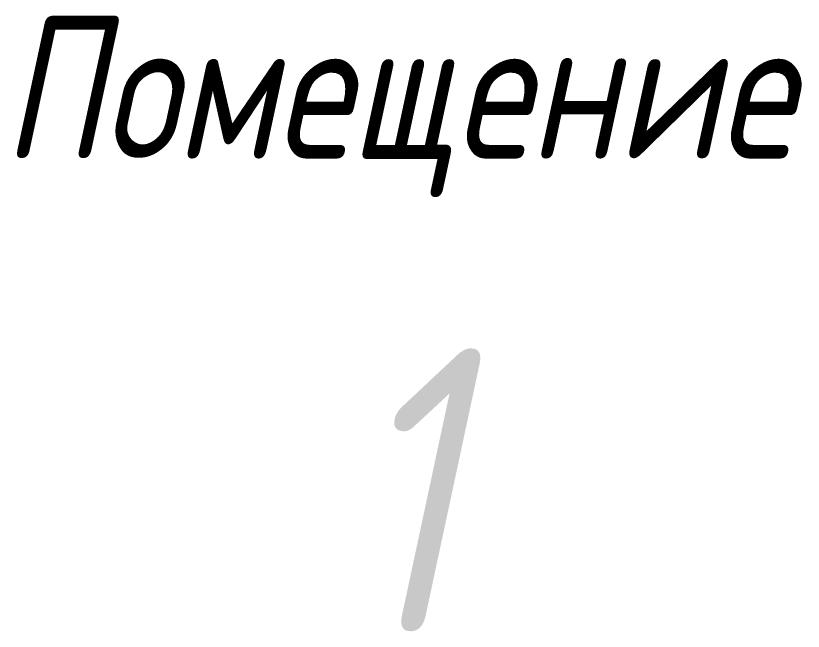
# Model space of a CAD drawing. Header units: millimetres. Extents: x -577931 to -293021, y -457572 to 177983.
# Drawn here: x -374519 to -373132, y -431526 to -430442 of the extents above; entities that cross this region are included whole.
import ezdxf
from ezdxf.enums import TextEntityAlignment as Align

# ---------------------------------------------------------------- set-up
doc = ezdxf.new("R2010")
doc.units = ezdxf.units.MM
for name, color, linetype, lineweight in [('Аннотации_Марка_НаименованиеПомещения', 7, 'Continuous', 9), ('Аннотации_Марка_НомерПомещения', 7, 'Continuous', 9), ('Контуры помещений @ 100', 92, 'Continuous', 9)]:
    doc.layers.add(name, color=color, linetype=linetype, lineweight=lineweight)
doc.styles.add('IP_2.5mm', font='isocpeui.ttf', dxfattribs={"width": 0.8, "height": 2.5})
doc.styles.add('IP_5mm', font='isocpeui.ttf', dxfattribs={"width": 0.8, "height": 5})

# ---------------------------------------------------------------- blocks, each defined once
blk = doc.blocks.new('Аннотации_марка_помещение')

msp = doc.modelspace()

# ---------------------------------------------------------------- block references
at = {"layer": 'Контуры помещений @ 100'}
ref = msp.add_blockref('Аннотации_марка_помещение', (-373846.5, -431677.9), dxfattribs=dict(at, xscale=100, yscale=100, zscale=100))
ref.add_attrib('М', '1', dxfattribs={"layer": 'Аннотации_Марка_НомерПомещения', "height": 500, "style": 'IP_5mm', "width": 0.8}).set_placement((-373846.5, -431277.9), align=Align.MIDDLE_CENTER)
ref.add_attrib('Наименование', 'Помещение', dxfattribs={"layer": 'Аннотации_Марка_НаименованиеПомещения', "height": 250, "style": 'IP_2.5mm', "width": 0.8}).set_placement((-373846.5, -430568.5), align=Align.MIDDLE_CENTER)

doc.saveas('drawing.dxf')
